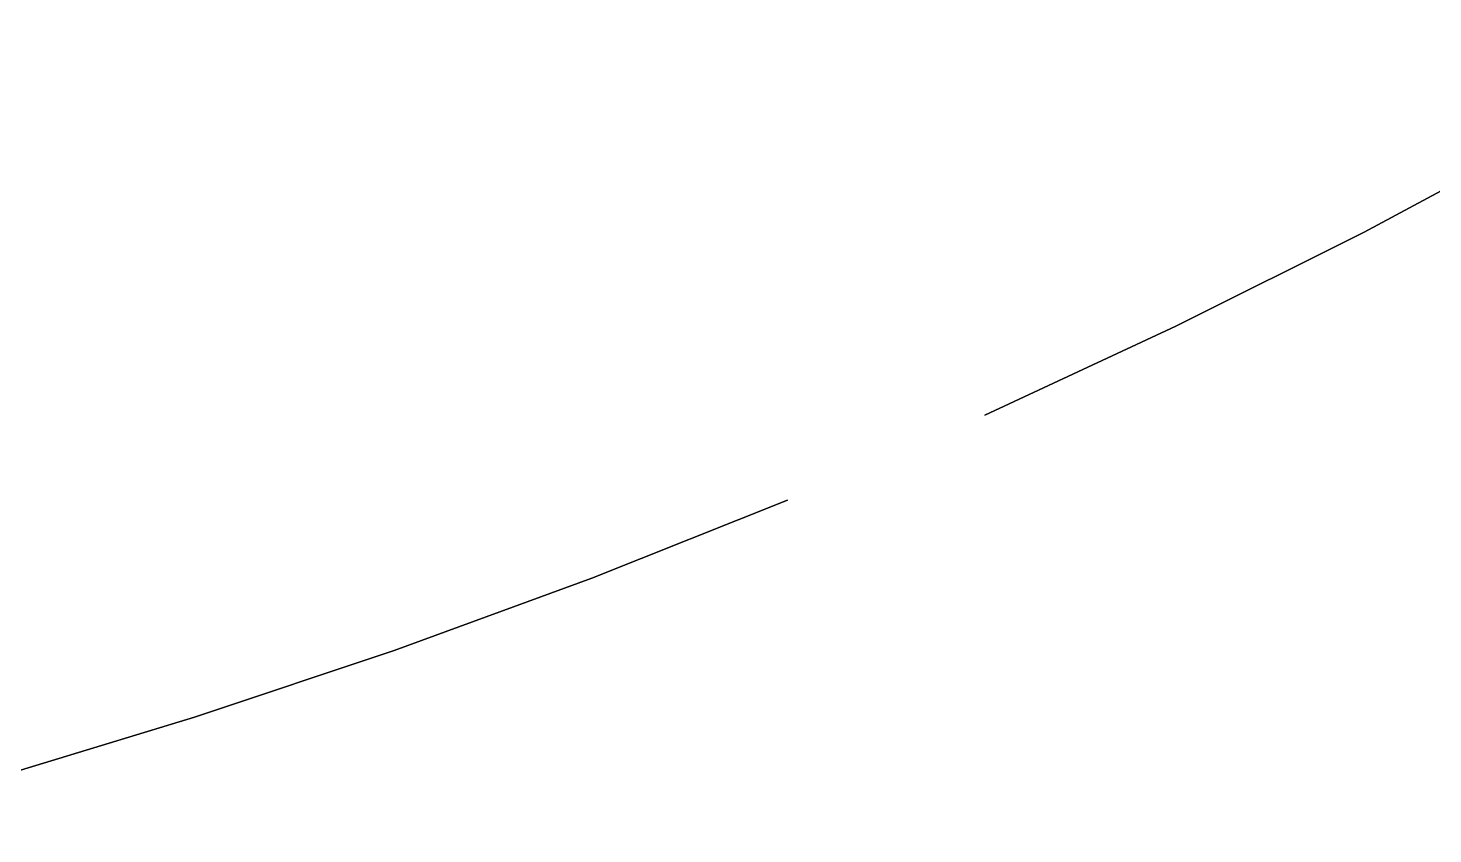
# Model space of a CAD drawing. Header units: metres. Extents: x -17.5 to 17.5, y -17.5 to 17.5.
# Drawn here: x 4.929 to 8.199, y -16.944 to -15.07 of the extents above; entities that cross this region are included whole.
import ezdxf

# ---------------------------------------------------------------- set-up
doc = ezdxf.new("R2010")
doc.units = ezdxf.units.M

msp = doc.modelspace()

# ---------------------------------------------------------------- meshes
at = {"layer": '10', "color": 1}
mesh = msp.add_polyface(dxfattribs=at)
corners = [(8.4712, -15.313, -20), (8.4712, -15.313, -19.5), (8.039, -15.5443, -19.5), (8.039, -15.5443, -20), (8.8968, -15.0698, -20), (8.8968, -15.0698, -19.5), (8.4712, -15.313, -19), (8.039, -15.5443, -19), (8.8968, -15.0698, -19), (8.4712, -15.313, -18.5), (8.039, -15.5443, -18.5), (8.8968, -15.0698, -18.5), (8.4712, -15.313, -18), (8.039, -15.5443, -18), (8.8968, -15.0698, -18), (8.4712, -15.313, -17.5), (8.039, -15.5443, -17.5), (8.8968, -15.0698, -17.5), (8.4712, -15.313, -17), (8.039, -15.5443, -17), (8.8968, -15.0698, -17), (8.4712, -15.313, -16.5), (8.039, -15.5443, -16.5), (8.8968, -15.0698, -16.5), (8.4712, -15.313, -16), (8.039, -15.5443, -16), (8.8968, -15.0698, -16), (8.4712, -15.313, 16), (8.4712, -15.313, 16.5), (8.039, -15.5443, 16.5), (8.039, -15.5443, 16), (8.8968, -15.0698, 16), (8.8968, -15.0698, 16.5), (8.039, -15.5443, 17), (7.6006, -15.7633, 17), (8.4712, -15.313, 17), (8.039, -15.5443, 17.5), (7.6006, -15.7633, 17.5), (8.4712, -15.313, 17.5), (8.8968, -15.0698, 17), (8.039, -15.5443, 18), (7.6006, -15.7633, 18), (8.4712, -15.313, 18), (8.8968, -15.0698, 17.5), (8.039, -15.5443, 18.5), (7.6006, -15.7633, 18.5), (8.4712, -15.313, 18.5), (8.8968, -15.0698, 18), (8.039, -15.5443, 19), (7.6006, -15.7633, 19), (8.4712, -15.313, 19), (8.8968, -15.0698, 18.5), (8.039, -15.5443, 19.5), (7.6006, -15.7633, 19.5), (8.4712, -15.313, 19.5), (8.8968, -15.0698, 19), (8.039, -15.5443, 20), (7.6006, -15.7633, 20), (8.4712, -15.313, 20), (8.8968, -15.0698, 19.5)]
mesh.append_faces([[corners[k] for k in face] for face in [(0, 1, 2), (3, 0, 2), (4, 5, 1), (0, 4, 1), (1, 6, 7), (2, 1, 7), (5, 8, 6), (1, 5, 6), (6, 9, 10), (7, 6, 10), (8, 11, 9), (6, 8, 9), (9, 12, 13), (10, 9, 13), (11, 14, 12), (9, 11, 12), (12, 15, 16), (13, 12, 16), (14, 17, 15), (12, 14, 15), (15, 18, 19), (16, 15, 19), (17, 20, 18), (15, 17, 18), (18, 21, 22), (19, 18, 22), (20, 23, 21), (18, 20, 21), (21, 24, 25), (22, 21, 25), (23, 26, 24), (21, 23, 24), (27, 28, 29), (30, 27, 29), (31, 32, 28), (27, 31, 28), (29, 33, 34), (28, 35, 33), (29, 28, 33), (28, 32, 35), (33, 36, 37), (35, 38, 36), (33, 35, 36), (35, 39, 38), (36, 40, 41), (38, 42, 40), (36, 38, 40), (38, 43, 42), (40, 44, 45), (42, 46, 44), (40, 42, 44), (42, 47, 46), (44, 48, 49), (46, 50, 48), (44, 46, 48), (46, 51, 50), (48, 52, 53), (50, 54, 52), (48, 50, 52), (50, 55, 54), (52, 56, 57), (54, 58, 56), (52, 54, 56), (54, 59, 58)]], dxfattribs={"color": 1})
mesh = msp.add_polyface(dxfattribs=at)
corners = [(8.039, -15.5443, -20), (8.039, -15.5443, -19.5), (7.6006, -15.7633, -19.5), (7.6006, -15.7633, -20), (8.039, -15.5443, -19), (7.6006, -15.7633, -19), (8.039, -15.5443, -18.5), (7.6006, -15.7633, -18.5), (8.039, -15.5443, -18), (7.6006, -15.7633, -18), (8.039, -15.5443, -17.5), (7.6006, -15.7633, -17.5), (8.039, -15.5443, -17), (7.6006, -15.7633, -17), (8.039, -15.5443, -16.5), (7.6006, -15.7633, -16.5), (8.039, -15.5443, -16), (7.6006, -15.7633, -16), (7.6006, -15.7633, 16), (7.6006, -15.7633, 16.5), (7.1561, -15.97, 16.5), (8.039, -15.5443, 16), (8.039, -15.5443, 16.5), (7.6006, -15.7633, 17), (7.1561, -15.97, 17), (7.6006, -15.7633, 17.5), (7.1561, -15.97, 17.5), (8.039, -15.5443, 17), (7.6006, -15.7633, 18), (7.1561, -15.97, 18), (8.039, -15.5443, 17.5), (7.6006, -15.7633, 18.5), (7.1561, -15.97, 18.5), (8.039, -15.5443, 18), (7.6006, -15.7633, 19), (7.1561, -15.97, 19), (8.039, -15.5443, 18.5), (7.6006, -15.7633, 19.5), (7.1561, -15.97, 19.5), (8.039, -15.5443, 19), (7.6006, -15.7633, 20), (7.1561, -15.97, 20), (8.039, -15.5443, 19.5)]
mesh.append_faces([[corners[k] for k in face] for face in [(0, 1, 2), (3, 0, 2), (1, 4, 5), (2, 1, 5), (4, 6, 7), (5, 4, 7), (6, 8, 9), (7, 6, 9), (8, 10, 11), (9, 8, 11), (10, 12, 13), (11, 10, 13), (12, 14, 15), (13, 12, 15), (14, 16, 17), (15, 14, 17), (18, 19, 20), (21, 22, 19), (18, 21, 19), (19, 23, 24), (19, 22, 23), (23, 25, 26), (23, 27, 25), (25, 28, 29), (25, 30, 28), (28, 31, 32), (28, 33, 31), (31, 34, 35), (31, 36, 34), (34, 37, 38), (34, 39, 37), (37, 40, 41), (37, 42, 40)]], dxfattribs={"color": 1})
mesh = msp.add_polyface(dxfattribs=at)
corners = [(6.697, -16.1679, 16), (6.697, -16.1679, 16.5), (6.2415, -16.3491, 16.5), (6.697, -16.1679, 17), (6.2415, -16.3491, 17), (6.697, -16.1679, 17.5), (6.2415, -16.3491, 17.5), (6.697, -16.1679, 18), (6.2415, -16.3491, 18), (6.697, -16.1679, 18.5), (6.2415, -16.3491, 18.5), (6.697, -16.1679, 19), (6.2415, -16.3491, 19), (6.697, -16.1679, 19.5), (6.2415, -16.3491, 19.5), (6.697, -16.1679, 20), (6.2415, -16.3491, 20), (7.6006, -15.7633, -20), (7.6006, -15.7633, -19.5), (7.1561, -15.97, -19.5), (7.1561, -15.97, -20), (7.6006, -15.7633, -19), (7.1561, -15.97, -19), (7.6006, -15.7633, -18.5), (7.1561, -15.97, -18.5), (7.6006, -15.7633, -18), (7.1561, -15.97, -18), (7.6006, -15.7633, -17.5), (7.1561, -15.97, -17.5), (7.6006, -15.7633, -17), (7.1561, -15.97, -17), (7.6006, -15.7633, -16.5), (7.1561, -15.97, -16.5), (7.6006, -15.7633, -16), (7.1561, -15.97, -16), (7.1561, -15.97, 16), (7.6006, -15.7633, 16), (7.1561, -15.97, 16.5), (7.6006, -15.7633, 16.5), (7.1561, -15.97, 17), (7.6006, -15.7633, 17), (7.1561, -15.97, 17.5), (7.6006, -15.7633, 17.5), (7.1561, -15.97, 18), (7.6006, -15.7633, 18), (7.1561, -15.97, 18.5), (7.6006, -15.7633, 18.5), (7.1561, -15.97, 19), (7.6006, -15.7633, 19), (7.1561, -15.97, 19.5), (7.6006, -15.7633, 19.5), (7.1561, -15.97, 20)]
mesh.append_faces([[corners[k] for k in face] for face in [(0, 1, 2), (1, 3, 4), (3, 5, 6), (5, 7, 8), (7, 9, 10), (9, 11, 12), (11, 13, 14), (13, 15, 16), (17, 18, 19), (20, 17, 19), (18, 21, 22), (19, 18, 22), (21, 23, 24), (22, 21, 24), (23, 25, 26), (24, 23, 26), (25, 27, 28), (26, 25, 28), (27, 29, 30), (28, 27, 30), (29, 31, 32), (30, 29, 32), (31, 33, 34), (32, 31, 34), (35, 36, 37), (37, 38, 39), (39, 40, 41), (41, 42, 43), (43, 44, 45), (45, 46, 47), (47, 48, 49), (49, 50, 51)]], dxfattribs={"color": 1})
mesh = msp.add_polyface(dxfattribs=at)
corners = [(6.2415, -16.3491, -20), (6.2415, -16.3491, -19.5), (5.7812, -16.5175, -19.5), (5.7812, -16.5175, -20), (6.697, -16.1679, -20), (6.697, -16.1679, -19.5), (6.2415, -16.3491, -19), (5.7812, -16.5175, -19), (6.697, -16.1679, -19), (6.2415, -16.3491, -18.5), (5.7812, -16.5175, -18.5), (6.697, -16.1679, -18.5), (6.2415, -16.3491, -18), (5.7812, -16.5175, -18), (6.697, -16.1679, -18), (6.2415, -16.3491, -17.5), (5.7812, -16.5175, -17.5), (6.697, -16.1679, -17.5), (6.2415, -16.3491, -17), (5.7812, -16.5175, -17), (6.697, -16.1679, -17), (6.2415, -16.3491, -16.5), (5.7812, -16.5175, -16.5), (6.697, -16.1679, -16.5), (6.2415, -16.3491, -16), (5.7812, -16.5175, -16), (6.697, -16.1679, -16), (5.7812, -16.5175, 16), (5.7812, -16.5175, 16.5), (5.3163, -16.6729, 16.5), (6.2415, -16.3491, 16), (6.2415, -16.3491, 16.5), (6.697, -16.1679, 16), (5.7812, -16.5175, 17), (5.3163, -16.6729, 17), (6.2415, -16.3491, 17), (6.697, -16.1679, 16.5), (5.7812, -16.5175, 17.5), (5.3163, -16.6729, 17.5), (6.2415, -16.3491, 17.5), (6.697, -16.1679, 17), (5.7812, -16.5175, 18), (5.3163, -16.6729, 18), (6.2415, -16.3491, 18), (6.697, -16.1679, 17.5), (5.7812, -16.5175, 18.5), (5.3163, -16.6729, 18.5), (6.2415, -16.3491, 18.5), (6.697, -16.1679, 18), (5.7812, -16.5175, 19), (5.3163, -16.6729, 19), (6.2415, -16.3491, 19), (6.697, -16.1679, 18.5), (5.7812, -16.5175, 19.5), (5.3163, -16.6729, 19.5), (6.2415, -16.3491, 19.5), (6.697, -16.1679, 19), (5.7812, -16.5175, 20), (5.3163, -16.6729, 20), (6.2415, -16.3491, 20), (6.697, -16.1679, 19.5)]
mesh.append_faces([[corners[k] for k in face] for face in [(0, 1, 2), (3, 0, 2), (4, 5, 1), (0, 4, 1), (1, 6, 7), (2, 1, 7), (5, 8, 6), (1, 5, 6), (6, 9, 10), (7, 6, 10), (8, 11, 9), (6, 8, 9), (9, 12, 13), (10, 9, 13), (11, 14, 12), (9, 11, 12), (12, 15, 16), (13, 12, 16), (14, 17, 15), (12, 14, 15), (15, 18, 19), (16, 15, 19), (17, 20, 18), (15, 17, 18), (18, 21, 22), (19, 18, 22), (20, 23, 21), (18, 20, 21), (21, 24, 25), (22, 21, 25), (23, 26, 24), (21, 23, 24), (27, 28, 29), (30, 31, 28), (27, 30, 28), (30, 32, 31), (28, 33, 34), (31, 35, 33), (28, 31, 33), (31, 36, 35), (33, 37, 38), (35, 39, 37), (33, 35, 37), (35, 40, 39), (37, 41, 42), (39, 43, 41), (37, 39, 41), (39, 44, 43), (41, 45, 46), (43, 47, 45), (41, 43, 45), (43, 48, 47), (45, 49, 50), (47, 51, 49), (45, 47, 49), (47, 52, 51), (49, 53, 54), (51, 55, 53), (49, 51, 53), (51, 56, 55), (53, 57, 58), (55, 59, 57), (53, 55, 57), (55, 60, 59)]], dxfattribs={"color": 1})
mesh = msp.add_polyface(dxfattribs=at)
corners = [(5.7812, -16.5175, -20), (5.7812, -16.5175, -19.5), (5.3163, -16.6729, -19.5), (5.3163, -16.6729, -20), (5.7812, -16.5175, -19), (5.3163, -16.6729, -19), (5.7812, -16.5175, -18.5), (5.3163, -16.6729, -18.5), (5.7812, -16.5175, -18), (5.3163, -16.6729, -18), (5.7812, -16.5175, -17.5), (5.3163, -16.6729, -17.5), (5.7812, -16.5175, -17), (5.3163, -16.6729, -17), (5.7812, -16.5175, -16.5), (5.3163, -16.6729, -16.5), (5.3163, -16.6729, -16), (4.8473, -16.8153, -16), (5.7812, -16.5175, -16), (5.3163, -16.6729, 16), (5.3163, -16.6729, 16.5), (4.8473, -16.8153, 16.5), (5.7812, -16.5175, 16), (5.3163, -16.6729, 17), (4.8473, -16.8153, 17), (5.7812, -16.5175, 16.5), (5.3163, -16.6729, 17.5), (4.8473, -16.8153, 17.5), (5.7812, -16.5175, 17), (5.3163, -16.6729, 18), (4.8473, -16.8153, 18), (5.7812, -16.5175, 17.5), (5.3163, -16.6729, 18.5), (4.8473, -16.8153, 18.5), (5.7812, -16.5175, 18), (5.3163, -16.6729, 19), (4.8473, -16.8153, 19), (5.7812, -16.5175, 18.5), (5.3163, -16.6729, 19.5), (4.8473, -16.8153, 19.5), (5.7812, -16.5175, 19), (5.3163, -16.6729, 20), (4.8473, -16.8153, 20), (5.7812, -16.5175, 19.5)]
mesh.append_faces([[corners[k] for k in face] for face in [(0, 1, 2), (3, 0, 2), (1, 4, 5), (2, 1, 5), (4, 6, 7), (5, 4, 7), (6, 8, 9), (7, 6, 9), (8, 10, 11), (9, 8, 11), (10, 12, 13), (11, 10, 13), (12, 14, 15), (13, 12, 15), (15, 16, 17), (14, 18, 16), (15, 14, 16), (19, 20, 21), (19, 22, 20), (20, 23, 24), (20, 25, 23), (23, 26, 27), (23, 28, 26), (26, 29, 30), (26, 31, 29), (29, 32, 33), (29, 34, 32), (32, 35, 36), (32, 37, 35), (35, 38, 39), (35, 40, 38), (38, 41, 42), (38, 43, 41)]], dxfattribs={"color": 1})
mesh = msp.add_polyface(dxfattribs=at)
corners = [(5.3163, -16.6729, -20), (5.3163, -16.6729, -19.5), (4.8473, -16.8153, -19.5), (4.8473, -16.8153, -20), (5.3163, -16.6729, -19), (4.8473, -16.8153, -19), (5.3163, -16.6729, -18.5), (4.8473, -16.8153, -18.5), (5.3163, -16.6729, -18), (4.8473, -16.8153, -18), (5.3163, -16.6729, -17.5), (4.8473, -16.8153, -17.5), (5.3163, -16.6729, -17), (4.8473, -16.8153, -17), (5.3163, -16.6729, -16.5), (4.8473, -16.8153, -16.5), (4.8473, -16.8153, -16), (4.3745, -16.9444, -16), (4.8473, -16.8153, 16), (4.8473, -16.8153, 16.5), (4.3745, -16.9444, 16.5), (5.3163, -16.6729, 16), (4.8473, -16.8153, 17), (4.3745, -16.9444, 17), (5.3163, -16.6729, 16.5), (4.8473, -16.8153, 17.5), (4.3745, -16.9444, 17.5), (5.3163, -16.6729, 17), (4.8473, -16.8153, 18), (4.3745, -16.9444, 18), (5.3163, -16.6729, 17.5), (4.8473, -16.8153, 18.5), (4.3745, -16.9444, 18.5), (5.3163, -16.6729, 18), (4.8473, -16.8153, 19), (4.3745, -16.9444, 19), (5.3163, -16.6729, 18.5), (4.8473, -16.8153, 19.5), (4.3745, -16.9444, 19.5), (5.3163, -16.6729, 19), (4.8473, -16.8153, 20), (4.3745, -16.9444, 20), (5.3163, -16.6729, 19.5)]
mesh.append_faces([[corners[k] for k in face] for face in [(0, 1, 2), (3, 0, 2), (1, 4, 5), (2, 1, 5), (4, 6, 7), (5, 4, 7), (6, 8, 9), (7, 6, 9), (8, 10, 11), (9, 8, 11), (10, 12, 13), (11, 10, 13), (12, 14, 15), (13, 12, 15), (15, 16, 17), (15, 14, 16), (18, 19, 20), (18, 21, 19), (19, 22, 23), (19, 24, 22), (22, 25, 26), (22, 27, 25), (25, 28, 29), (25, 30, 28), (28, 31, 32), (28, 33, 31), (31, 34, 35), (31, 36, 34), (34, 37, 38), (34, 39, 37), (37, 40, 41), (37, 42, 40)]], dxfattribs={"color": 1})

doc.saveas('drawing.dxf')
